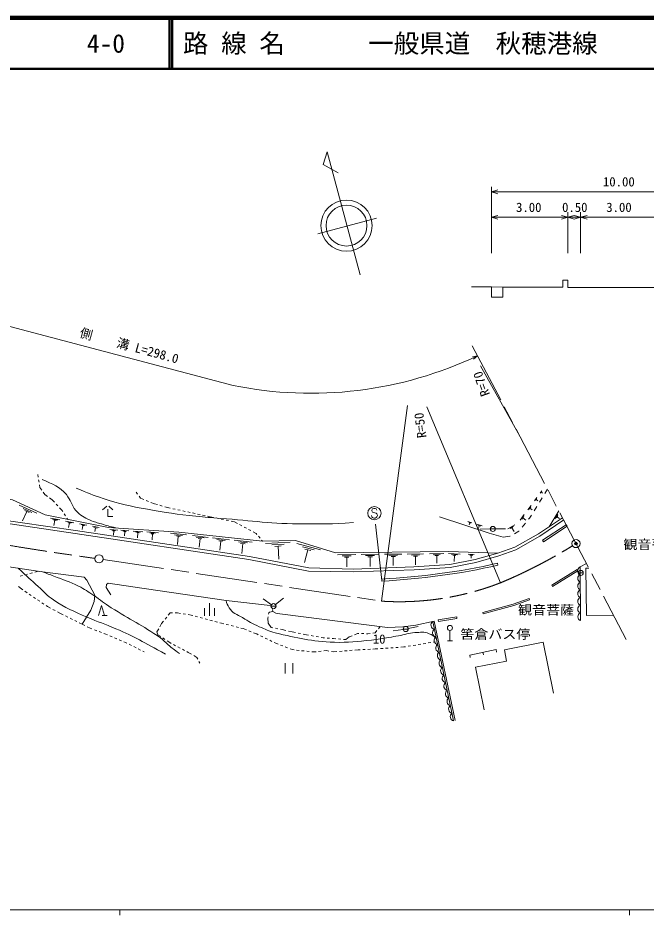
# Model space of a CAD drawing. Units: millimetres, scale not verified, with parts at other scales. Extents: x 40000 to 680000, y 20000 to 380000.
# Drawn here: x 148004 to 271242, y 204000 to 380000 of the extents above; entities that cross this region are included whole.
import ezdxf
from ezdxf.enums import TextEntityAlignment as Align

# ---------------------------------------------------------------- set-up
doc = ezdxf.new("R2010")
doc.units = ezdxf.units.MM
doc.header["$LTSCALE"] = 1000
doc.header["$PDMODE"] = 32
doc.header["$PDSIZE"] = 500
doc.linetypes.add('CHAIN', pattern=[18.5, 12, -1.5, 3.5, -1.5])
for name, color, linetype, lineweight in [('M-BGD', 7, 'Continuous', 13), ('M-BMK', 2, 'CHAIN', 13), ('M-BMK-SRVR', 3, 'Continuous', 13), ('M-STR-HTXT', 7, 'Continuous', 13), ('M-STR-STRC', 7, 'Continuous', 13), ('M-TTL', 2, 'Continuous', 140), ('M-TTL-BAND', 7, 'Continuous', 13), ('M-TTL-LINE', 7, 'Continuous', 50)]:
    doc.layers.add(name, color=color, linetype=linetype, lineweight=lineweight)
doc.layers.add('M-OTRS', color=6, linetype='Continuous')
doc.layers.add('M-TTL-TXT', color=7, linetype='Continuous')
doc.styles.add('ＭＳ ゴシック', font='')
doc.styles.get('ＭＳ ゴシック').set_extended_font_data('MS Gothic')

msp = doc.modelspace()

# ---------------------------------------------------------------- linework, layer by layer
at = {"layer": 'M-BGD'}
for p, q in [((240903, 327255), (243154, 327196)), ((243154, 327196), (254894, 327196)), ((151979, 289887), (151883, 290447)), ((152149, 288902), (152064, 289394)), ((152331, 287849), (152234, 288409)), ((152664, 287380), (152331, 287849)), ((153286, 286504), (152953, 286973)), ((171474, 286588), (171202, 286967)), ((250491, 286794), (250813, 287224)), ((250652, 287009), (250939, 286794)), ((251890, 287579), (251366, 286728)), ((153786, 286143), (153286, 286504)), ((154690, 285489), (154191, 285850)), ((155147, 285004), (154690, 285489)), ((172038, 285802), (171766, 286182)), ((172716, 285530), (172038, 285802)), ((173644, 285157), (173180, 285343)), ((249355, 285274), (249820, 285897)), ((249554, 285367), (249787, 285679)), ((249670, 285523), (250003, 285275)), ((250841, 285876), (250317, 285025)), ((148267, 284415), (151696, 282820)), ((149018, 283788), (150732, 282991)), ((149340, 283360), (150198, 282961)), ((155833, 284276), (155490, 284640)), ((156632, 283428), (156176, 283912)), ((156811, 283152), (156632, 283428)), ((165419, 284213), (164619, 283513)), ((165619, 283613), (165619, 282213)), ((165819, 284213), (166619, 283513)), ((174786, 284697), (174108, 284970)), ((175359, 284528), (174786, 284697)), ((176318, 284246), (175838, 284387)), ((177370, 283935), (176797, 284104)), ((177885, 283825), (177370, 283935)), ((178863, 283616), (178374, 283720)), ((179841, 283406), (179352, 283511)), ((248041, 283517), (248673, 284362)), ((248312, 283644), (248628, 284066)), ((248470, 283855), (248921, 283518)), ((249792, 284173), (249268, 283322)), ((149769, 283161), (148918, 281332)), ((153344, 282495), (165779, 280050)), ((154360, 281888), (156236, 281519)), ((154804, 281670), (155743, 281486)), ((157355, 282313), (157083, 282732)), ((157806, 281618), (157627, 281893)), ((165619, 282213), (166619, 282213)), ((180819, 283197), (180330, 283301)), ((181796, 282987), (181307, 283092)), ((182774, 282777), (182285, 282882)), ((183752, 282568), (183263, 282673)), ((184730, 282358), (184241, 282463)), ((185734, 282143), (185219, 282254)), ((186397, 282001), (185734, 282143)), ((187375, 281792), (186886, 281897)), ((188353, 281583), (187864, 281688)), ((246523, 281485), (247347, 282587)), ((246876, 281651), (247288, 282202)), ((247082, 281926), (247670, 281487)), ((248378, 281877), (248189, 281640)), ((248743, 282471), (248378, 281877)), ((252203, 280188), (254136, 283295)), ((253334, 281757), (253936, 282665)), ((253606, 281904), (253907, 282358)), ((253757, 282131), (254241, 281810)), ((155014, 281499), (155483, 281407)), ((155249, 281453), (155052, 280452)), ((157323, 281305), (158988, 280978)), ((157717, 281112), (158550, 280948)), ((157904, 280960), (158320, 280878)), ((158112, 280919), (157937, 280031)), ((160064, 280766), (161541, 280476)), ((160414, 280595), (161152, 280450)), ((160579, 280460), (160948, 280388)), ((160764, 280424), (160609, 279636)), ((162607, 280266), (163915, 280009)), ((162899, 280027), (163554, 279899)), ((163227, 279963), (163089, 279265)), ((189331, 281374), (188842, 281479)), ((190483, 281128), (189820, 281269)), ((191057, 280825), (190483, 281128)), ((191941, 280358), (191499, 280591)), ((192825, 279891), (192383, 280124)), ((236279, 281203), (237082, 280953)), ((236446, 281033), (236848, 280908)), ((236647, 280971), (236514, 280542)), ((238034, 280687), (239075, 280363)), ((238251, 280467), (238772, 280305)), ((238511, 280386), (238338, 279830)), ((244105, 279745), (245505, 280587)), ((244511, 279862), (245211, 280283)), ((244742, 279874), (245092, 280084)), ((244917, 279979), (245366, 279233)), ((247566, 280858), (246942, 280076)), ((166063, 279630), (167630, 279527)), ((166448, 279500), (167231, 279448)), ((166637, 279382), (167029, 279357)), ((166833, 279370), (166777, 278533)), ((168206, 279489), (169773, 279385)), ((168591, 279358), (169374, 279306)), ((168780, 279241), (169172, 279215)), ((168976, 279228), (168920, 278392)), ((170612, 279330), (172498, 279205)), ((171075, 279173), (172018, 279110)), ((171303, 279031), (171774, 279000)), ((171538, 279016), (171472, 278010)), ((173317, 279151), (175560, 279003)), ((173868, 278964), (174990, 278890)), ((174139, 278796), (174699, 278759)), ((174419, 278778), (174340, 277581)), ((177968, 278914), (181067, 278571)), ((178720, 278621), (180269, 278450)), ((179084, 278372), (179859, 278286)), ((179472, 278329), (179289, 276676)), ((182224, 278443), (185323, 278100)), ((182976, 278151), (184525, 277979)), ((193709, 279424), (193267, 279657)), ((194725, 278887), (194152, 279190)), ((194881, 278692), (194725, 278887)), ((195505, 277910), (195193, 278301)), ((240673, 279748), (238673, 279719)), ((240673, 279755), (241673, 279755)), ((241673, 279762), (243673, 279793)), ((244558, 278350), (244488, 278312)), ((246310, 279282), (245440, 278820)), ((246319, 279294), (246310, 279282)), ((183340, 277901), (184115, 277815)), ((183728, 277858), (183545, 276205)), ((186199, 278003), (189534, 277634)), ((187009, 277689), (188676, 277504)), ((187401, 277420), (188234, 277328)), ((187818, 277374), (187621, 275595)), ((190404, 277538), (193987, 277141)), ((191273, 277200), (193065, 277002)), ((191695, 276911), (192591, 276812)), ((192143, 276862), (191931, 274951)), ((195973, 277324), (195817, 277520)), ((195973, 277324), (202489, 277453)), ((196598, 276868), (201391, 277150)), ((197815, 276619), (200212, 276760)), ((198433, 276334), (199632, 276405)), ((199032, 276370), (199183, 273813)), ((210327, 275090), (202489, 277453)), ((202741, 276882), (207380, 275642)), ((203818, 276263), (206138, 275643)), ((204895, 275644), (204234, 273170)), ((204316, 275799), (205475, 275489)), ((210704, 274694), (214300, 274730)), ((215332, 274740), (218864, 274775)), ((219950, 274786), (223311, 274820)), ((220793, 274571), (222473, 274588)), ((224401, 274831), (227581, 274863)), ((225198, 274627), (226788, 274643)), ((228763, 274875), (231579, 274903)), ((229469, 274694), (230877, 274708)), ((232503, 274912), (234795, 274833)), ((233070, 274739), (234216, 274700)), ((233352, 274577), (233925, 274557)), ((233638, 274567), (233596, 273344)), ((236360, 274779), (237520, 274740)), ((236645, 274615), (237225, 274595)), ((236935, 274605), (236913, 273986)), ((211606, 274463), (213404, 274481)), ((212058, 274228), (212956, 274237)), ((212507, 274232), (212526, 272314)), ((216217, 274513), (217983, 274531)), ((216661, 274282), (217544, 274291)), ((217103, 274287), (217122, 272403)), ((221215, 274351), (222055, 274359)), ((221635, 274355), (221653, 272563)), ((225598, 274419), (226393, 274427)), ((225996, 274423), (226013, 272727)), ((229823, 274510), (230527, 274517)), ((230175, 274513), (230190, 273011)), ((242087, 273012), (242174, 272623)), ((150365, 271002), (150846, 271139)), ((151327, 271276), (152012, 271470)), ((257930, 271126), (258930, 271126)), ((148442, 270455), (148923, 270592)), ((149404, 270729), (149885, 270865)), ((219377, 269917), (219397, 269519)), ((148674, 267998), (148084, 268461)), ((148969, 267797), (148674, 267998)), ((149796, 267235), (149382, 267516)), ((150623, 266673), (150209, 266954)), ((151449, 266110), (151036, 266391)), ((152276, 265548), (151863, 265829)), ((197737, 264886), (196106, 266044)), ((198535, 264910), (200095, 266161)), ((248284, 266089), (248377, 265830)), ((153103, 264985), (152690, 265266)), ((153812, 264503), (153516, 264704)), ((154416, 264191), (153812, 264503)), ((163810, 262755), (164410, 264755)), ((164410, 264755), (165010, 262755)), ((184581, 264207), (184581, 262707)), ((185581, 265207), (185581, 262707)), ((186581, 264207), (186581, 262707)), ((188833, 265741), (197469, 264725)), ((197645, 264597), (198645, 264597)), ((155304, 263732), (154860, 263961)), ((156353, 263190), (155749, 263502)), ((156908, 262911), (156353, 263190)), ((157801, 262461), (157355, 262686)), ((164510, 262755), (165510, 262755)), ((177199, 262446), (176888, 262055)), ((177890, 263316), (177510, 262838)), ((178337, 263303), (177890, 263316)), ((179284, 263276), (178837, 263289)), ((179898, 263177), (179284, 263276)), ((180885, 263017), (180391, 263097)), ((181992, 262838), (181379, 262937)), ((182298, 262756), (181992, 262838)), ((183264, 262498), (182781, 262627)), ((184230, 262240), (183747, 262369)), ((197037, 262243), (197078, 262504)), ((197117, 261247), (197037, 262243)), ((197156, 262998), (197197, 263259)), ((197197, 263259), (197376, 263418)), ((197376, 263418), (198015, 263564)), ((239229, 263381), (239301, 263114)), ((158694, 262011), (158248, 262236)), ((159588, 261562), (159141, 261786)), ((160589, 261057), (160034, 261337)), ((161146, 260774), (160589, 261057)), ((162148, 260263), (161591, 260547)), ((176197, 261185), (175860, 260577)), ((176577, 261663), (176197, 261185)), ((185196, 261982), (184713, 262111)), ((186162, 261724), (185679, 261853)), ((187128, 261465), (186645, 261595)), ((187917, 261255), (187611, 261336)), ((188368, 261144), (187917, 261255)), ((189339, 260906), (188853, 261025)), ((190310, 260667), (189825, 260787)), ((191281, 260429), (190796, 260548)), ((197655, 260411), (197117, 261247)), ((219098, 260587), (218749, 260176)), ((224584, 260222), (226542, 260630)), ((229383, 261574), (233491, 242087)), ((229649, 261630), (233757, 242143)), ((162533, 260121), (162148, 260263)), ((163472, 259776), (163002, 259949)), ((164410, 259432), (163941, 259604)), ((165265, 259118), (164880, 259259)), ((165576, 258986), (165265, 259118)), ((166496, 258595), (166036, 258790)), ((175618, 260140), (175281, 259532)), ((175281, 259532), (175480, 258995)), ((175480, 258995), (176013, 258636)), ((192218, 260199), (191767, 260310)), ((192846, 259949), (192218, 260199)), ((193775, 259579), (193310, 259764)), ((194867, 259144), (194239, 259394)), ((195149, 259007), (194867, 259144)), ((196049, 258570), (195599, 258788)), ((198021, 260348), (197655, 260411)), ((199006, 260180), (198513, 260264)), ((199865, 260033), (199499, 260095)), ((200584, 259850), (199865, 260033)), ((201787, 259545), (201068, 259727)), ((202464, 259416), (201787, 259545)), ((203446, 259229), (202955, 259323)), ((204615, 259007), (203937, 259136)), ((205029, 258929), (204615, 259007)), ((206012, 258744), (205520, 258837)), ((213584, 258812), (212998, 258569)), ((214631, 259246), (214046, 259003)), ((214897, 259238), (214631, 259246)), ((215897, 259209), (215397, 259223)), ((216662, 259186), (216397, 259194)), ((217122, 259251), (216662, 259186)), ((218076, 259385), (217617, 259321)), ((218425, 259796), (218076, 259385)), ((223601, 260045), (221623, 259747)), ((223595, 260120), (224595, 260120)), ((232752, 259827), (232752, 257827)), ((167416, 258204), (166956, 258399)), ((168337, 257812), (167877, 258008)), ((169108, 257485), (168797, 257617)), ((169390, 257342), (169108, 257485)), ((170281, 256889), (169836, 257115)), ((176428, 258357), (176843, 258078)), ((177258, 257799), (177790, 257441)), ((177790, 257441), (178057, 257302)), ((178500, 257070), (178943, 256838)), ((196949, 258134), (196499, 258352)), ((197848, 257697), (197398, 257915)), ((198581, 257342), (198298, 257479)), ((199058, 257156), (198581, 257342)), ((199990, 256795), (199524, 256976)), ((206995, 258560), (206503, 258652)), ((207900, 258390), (207486, 258468)), ((208168, 258369), (207900, 258390)), ((209165, 258290), (208667, 258330)), ((209932, 258230), (209664, 258251)), ((210378, 258197), (209932, 258230)), ((211376, 258122), (210877, 258159)), ((212321, 258051), (211874, 258085)), ((212998, 258569), (212321, 258051)), ((226044, 256976), (225550, 256894)), ((227030, 257138), (226537, 257057)), ((228017, 257301), (227524, 257220)), ((229004, 257464), (228510, 257383)), ((229860, 257606), (229497, 257546)), ((232252, 257827), (233252, 257827)), ((171173, 256436), (170727, 256662)), ((172064, 255983), (171619, 256209)), ((172792, 255613), (172510, 255756)), ((179386, 256606), (179829, 256374)), ((180272, 256143), (180715, 255911)), ((181158, 255679), (181425, 255539)), ((181425, 255539), (182058, 255152)), ((200923, 256433), (200457, 256614)), ((201866, 256067), (201389, 256252)), ((202168, 256033), (201866, 256067)), ((203162, 255922), (202665, 255978)), ((204156, 255810), (203659, 255866)), ((205150, 255699), (204653, 255755)), ((205949, 255609), (205647, 255643)), ((206507, 255669), (205949, 255609)), ((207502, 255775), (207005, 255722)), ((208557, 255888), (207999, 255828)), ((209004, 255801), (208557, 255888)), ((209941, 255619), (209495, 255706)), ((210598, 255676), (209941, 255619)), ((211594, 255763), (211096, 255720)), ((212590, 255850), (212092, 255807)), ((213586, 255937), (213088, 255893)), ((214741, 256037), (214085, 255980)), ((215155, 256057), (214741, 256037)), ((216154, 256105), (215654, 256081)), ((217153, 256153), (216653, 256129)), ((218066, 256197), (217652, 256177)), ((218642, 256237), (218066, 256197)), ((219640, 256306), (219141, 256272)), ((220637, 256376), (220139, 256341)), ((221635, 256445), (221136, 256411)), ((222632, 256515), (222134, 256480)), ((223707, 256590), (223131, 256550)), ((224070, 256650), (223707, 256590)), ((225057, 256813), (224564, 256731)), ((236659, 255014), (241801, 256076)), ((239230, 255545), (239331, 255056)), ((241801, 256076), (241902, 255587)), ((241801, 256076), (241902, 255587)), ((182484, 254891), (183117, 254504)), ((183117, 254504), (183281, 254188)), ((183511, 253744), (183675, 253429)), ((236659, 255014), (236760, 254525)), ((200406, 253414), (200406, 251414)), ((201906, 253414), (201906, 251414))]:
    msp.add_line(p, q, dxfattribs=at)
for points in [[(254894, 327196), (254894, 328580), (255903, 328580), (255903, 327149), (296540, 327149)], [(236963, 327255), (240903, 327255), (240903, 325238), (243037, 325238), (240903, 325238), (243037, 325238), (240903, 325238), (243154, 325238), (243154, 327196)], [(121154, 285851), (130724, 283510), (142870, 281259), (159211, 278871), (193324, 273768), (205038, 271471)], [(121288, 286399), (130843, 284061), (142962, 281815), (159293, 279429), (193419, 274324), (205059, 272090)], [(138803, 286741), (146957, 285466), (153344, 282495)], [(244488, 278312), (243195, 278110), (240457, 278952), (230724, 282134)], [(242192, 274980), (245496, 276160), (250107, 278784), (254840, 281954)], [(165779, 280050), (179583, 279137), (195973, 277324)], [(242369, 274483), (245716, 275679), (250384, 278336), (255133, 281516)], [(205059, 272090), (213797, 271885), (225706, 272306), (232760, 272786), (237720, 273745), (242192, 274980)], [(210327, 275090), (232495, 275312), (242192, 274980)], [(152313, 271427), (146670, 272250), (142767, 272993), (139183, 273750)], [(205038, 271471), (213801, 271305), (225736, 271727), (232835, 272209), (237853, 273180), (242369, 274483)], [(259565, 272941), (258316, 272321), (258361, 261758)], [(152313, 271427), (160978, 270317), (161545, 269720), (163069, 266733), (162979, 265508), (162322, 263835), (160589, 261057)], [(260031, 272053), (259420, 272056), (259539, 262751), (264860, 262843)], [(166227, 266841), (165296, 268281), (165380, 268873), (165719, 269127), (170545, 268365), (188833, 265741)], [(239229, 263381), (245190, 264974), (248284, 266089)], [(239301, 263114), (245273, 264710), (248377, 265830)], [(197977, 263963), (198015, 263564), (198602, 263254), (199416, 263116), (220498, 260407), (223546, 260576)], [(223546, 260576), (226078, 260848), (229649, 261632)], [(239464, 244235), (237770, 252617), (243866, 253803), (243443, 256004), (251063, 257528), (253095, 247537)]]:
    msp.add_lwpolyline(points, dxfattribs=at)
for points in [[(255559, 280582), (250910, 277533), (251095, 277250), (255744, 280299)], [(252731, 268719), (257697, 271773), (257852, 271519), (252887, 268466)], [(230445, 261889), (234098, 262479), (234143, 262196), (230491, 261606)]]:
    msp.add_lwpolyline(points, close=True, dxfattribs=at)
for centre in [(241173, 279755), (258430, 271126), (198145, 264597), (224095, 260120), (232752, 260327)]:
    msp.add_circle(centre, 500, dxfattribs=at)
for centre, radius, start, end in [((212635, 404253), 134505, 272.87328, 282.64857), ((212635, 404253), 134903, 272.87328, 282.64857), ((258639, 271568), 819, 113.18334, 247.30269), ((258645, 270059), 819, 113.18334, 247.30269), ((258651, 268550), 819, 113.18334, 247.30269), ((258658, 267041), 819, 113.18334, 247.30269), ((258664, 265532), 819, 113.18334, 247.30269), ((258671, 264023), 819, 113.18334, 247.30269), ((258677, 262514), 819, 113.18334, 247.30269), ((229871, 260894), 837, 125.63215, 258.17419), ((230187, 259395), 837, 125.63215, 258.17419), ((230503, 257896), 837, 125.63215, 258.17419), ((230819, 256397), 837, 125.63215, 258.17419), ((231135, 254898), 837, 125.63215, 258.17419), ((231451, 253399), 837, 125.63215, 258.17419), ((231767, 251900), 837, 125.63215, 258.17419), ((232082, 250401), 837, 125.63215, 258.17419), ((232398, 248902), 837, 125.63215, 258.17419), ((232714, 247403), 837, 125.63215, 258.17419), ((233030, 245904), 837, 125.63215, 258.17419), ((233346, 244405), 837, 125.63215, 258.17419), ((233662, 242906), 837, 125.63215, 258.17419)]:
    msp.add_arc(centre, radius, start, end, dxfattribs=at)
for points, knots in [([(152765, 289447), (154947, 288496), (156100, 288155), (157506, 286484), (158423, 285395), (158442, 284432), (159369, 283351), (160223, 282356), (160985, 282065), (162163, 281489), (162989, 281084), (163512, 280997), (164390, 280721), (165472, 280380), (165847, 280293), (167194, 279956)], [0, 0, 0, 0, 1, 1, 1, 2, 2, 2, 3, 3, 3, 4, 4, 4, 5, 5, 5, 5]), ([(159454, 287754), (161869, 286700), (162620, 286426), (164703, 285722), (168024, 284600), (169980, 284260), (173424, 283605), (177099, 282906), (179186, 282652), (182906, 282251), (184788, 282048), (185845, 281967), (187732, 281827), (194145, 281352), (197728, 280746), (204158, 280727), (207929, 280716), (209244, 280724), (213810, 280981)], [0, 0, 0, 0, 1, 1, 1, 2, 2, 2, 3, 3, 3, 4, 4, 4, 5, 5, 5, 6, 6, 6, 6]), ([(148047, 272049), (149954, 270293), (150440, 269840), (151996, 268449), (153150, 267417), (153671, 266673), (154966, 265825), (157392, 264238), (158916, 263604), (161570, 262439), (163744, 261485), (165031, 261117), (167207, 260171), (171142, 258461), (172421, 257668), (176980, 255157)], [0, 0, 0, 0, 1, 1, 1, 2, 2, 2, 3, 3, 3, 4, 4, 4, 5, 5, 5, 5]), ([(152647, 271384), (153813, 270957), (154114, 270841), (155051, 270482), (156949, 269755), (158044, 269414), (159877, 268535), (161135, 267931), (161760, 267440), (162925, 266672), (164273, 265783), (164955, 265177), (166312, 264301), (170028, 261901), (172344, 260918), (175964, 258375), (176603, 257926), (176854, 257542), (177448, 257036), (178292, 256316), (178606, 256100), (179695, 255299)], [0, 0, 0, 0, 1, 1, 1, 2, 2, 2, 3, 3, 3, 4, 4, 4, 5, 5, 5, 6, 6, 6, 7, 7, 7, 7]), ([(188833, 265741), (188978, 265105), (189116, 264825), (189426, 264301), (190075, 263202), (190980, 263050), (192050, 262354), (193278, 261555), (194008, 261158), (195352, 260576), (196553, 260057), (197215, 259706), (198485, 259391), (202939, 258285), (205500, 257727), (210084, 257528), (212931, 257404), (214529, 257693), (217366, 257951), (218703, 258073), (219439, 258255), (220766, 258466), (221514, 258584), (221933, 258649), (222678, 258784), (223940, 259014), (224623, 259326), (225904, 259402), (226986, 259466), (227679, 259637), (228672, 259203), (229269, 258941), (229547, 258767), (230074, 258297)], [0, 0, 0, 0, 1, 1, 1, 2, 2, 2, 3, 3, 3, 4, 4, 4, 5, 5, 5, 6, 6, 6, 7, 7, 7, 8, 8, 8, 9, 9, 9, 10, 10, 10, 11, 11, 11, 11])]:
    msp.add_open_spline(points, degree=3, knots=knots, dxfattribs=at)
at = {"layer": 'M-BMK'}
for p, q in [((237151, 315689), (267371, 258055)), ((164708, 273759), (219312, 265585))]:
    msp.add_line(p, q, dxfattribs=at)
for centre, radius, start, end in [((243710, 864125), 595617, 258.36886, 262.22408), ((204048, 361661), 100227, 292.67982, 301.77288), ((222848, 320354), 54884, 266.30599, 291.19804)]:
    msp.add_arc(centre, radius, start, end, dxfattribs=at)
at = {"layer": 'M-BMK-SRVR'}
for p, q in [((208682, 353746), (207889, 351271)), ((215174, 329604), (208682, 353746)), ((207889, 351271), (210813, 349626)), ((206816, 337657), (218365, 340724)), ((246134, 298558), (238748, 311773)), ((219312, 265585), (224442, 303982)), ((228233, 303718), (242693, 269184))]:
    msp.add_line(p, q, dxfattribs=at)
for centre, radius in [((212467, 339257), 5016), ((212467, 339257), 4013), ((257501, 276878), 800), ((163917, 273877), 800)]:
    msp.add_circle(centre, radius, dxfattribs=at)
at = {"layer": 'M-OTRS'}
msp.add_point((257501, 276878), dxfattribs=at)
at = {"layer": 'M-STR-HTXT'}
for p, q in [((240903, 333820), (240903, 346896)), ((240903, 345894), (242156, 346270)), ((240903, 345894), (290902, 345894)), ((240903, 345894), (242156, 345518)), ((255903, 333820), (255903, 341885)), ((258403, 333820), (258403, 341885)), ((240903, 340883), (242156, 341258)), ((240903, 340883), (255903, 340883)), ((240903, 340883), (242156, 340507)), ((255903, 340883), (254650, 341258)), ((255903, 340883), (254650, 340507)), ((255903, 340883), (257156, 341258)), ((255903, 340883), (258403, 340883)), ((255903, 340883), (257156, 340507)), ((258403, 340883), (257150, 341258)), ((258403, 340883), (257150, 340507)), ((258403, 340883), (259656, 341258)), ((258403, 340883), (273403, 340883)), ((258403, 340883), (259656, 340507)), ((118893, 326654), (190248, 307908)), ((238174, 313739), (237163, 313535)), ((238174, 313739), (237378, 313084))]:
    msp.add_line(p, q, dxfattribs=at)
msp.add_arc((205505, 382376), 76015, 258.4216, 295.4528, dxfattribs=at)
at = {"layer": 'M-STR-STRC'}
for p, q in [((217589, 283663), (217471, 283427)), ((217471, 283427), (217471, 283309)), ((217826, 283781), (217589, 283663)), ((218062, 283781), (217826, 283781)), ((218298, 283663), (218062, 283781)), ((218417, 283427), (218298, 283663)), ((217471, 282127), (217353, 282363)), ((217471, 283309), (217589, 283072)), ((217589, 282009), (217471, 282127)), ((217589, 283072), (218298, 282836)), ((217826, 281890), (217589, 282009)), ((218062, 281890), (217826, 281890)), ((218298, 282009), (218062, 281890)), ((218298, 282836), (218417, 282718)), ((218417, 282127), (218298, 282009)), ((218417, 282718), (218535, 282481)), ((218535, 282363), (218417, 282127)), ((218535, 282481), (218535, 282363)), ((219410, 269625), (218147, 280680))]:
    msp.add_line(p, q, dxfattribs=at)
msp.add_circle((217944, 282836), 1300, dxfattribs=at)
at = {"layer": 'M-TTL'}
msp.add_line((680000, 380000), (40000, 380000), dxfattribs=at)
at = {"layer": 'M-TTL-BAND'}
for p, q in [((40000, 205000), (579000, 205000)), ((168000, 205000), (168000, 204000)), ((268000, 205000), (268000, 204000))]:
    msp.add_line(p, q, dxfattribs=at)
at = {"layer": 'M-TTL-LINE'}
for p, q in [((177750, 380000), (177750, 370000)), ((178250, 380000), (178250, 370000)), ((40000, 370000), (680000, 370000))]:
    msp.add_line(p, q, dxfattribs=at)

# ---------------------------------------------------------------- texts
at = {"layer": 'M-BGD', "style": 'ＭＳ ゴシック', "width": 1.1}
for s, p in [('観音菩薩', (272294, 275243)), ('観音菩薩', (251620, 262406)), ('筈倉バス停', (241673, 257641))]:
    msp.add_text(s, height=1833, dxfattribs=at).set_placement(p, align=Align.BOTTOM_CENTER)
at = {"layer": 'M-BGD', "style": 'ＭＳ ゴシック'}
msp.add_text('10', height=1833, dxfattribs=at).set_placement((217630, 256684), align=Align.BOTTOM_LEFT)
at = {"layer": 'M-BMK-SRVR', "style": 'ＭＳ ゴシック'}
for s, rotation, p in [('R=70', 109.691, (239778, 305852)), ('R=50', 97.237, (227250, 297599))]:
    msp.add_text(s, height=1833, rotation=rotation, dxfattribs=at).set_placement(p, align=Align.MIDDLE_LEFT)
at = {"layer": 'M-STR-HTXT', "style": 'ＭＳ ゴシック'}
for s, p in [('10.00', (265902, 346395)), ('3.00', (248231, 341384)), ('0.50', (257257, 341384)), ('3.00', (265930, 341384))]:
    msp.add_text(s, height=1833, dxfattribs=at).set_placement(p, align=Align.BOTTOM_CENTER)
msp.add_text('側\u3000\u3000溝 L=298.0', height=1833, rotation=344.692, dxfattribs=at).set_placement((169450, 314291), align=Align.BOTTOM_CENTER)
at = {"layer": 'M-TTL-TXT', "style": 'ＭＳ ゴシック'}
for s, p in [('4-0', (161521, 375000)), ('路 線 名', (180380, 375000)), ('一般県道\u3000秋穂港線', (216734, 375000))]:
    msp.add_text(s, height=3666, dxfattribs=at).set_placement(p, align=Align.MIDDLE_LEFT)

doc.saveas('drawing.dxf')
